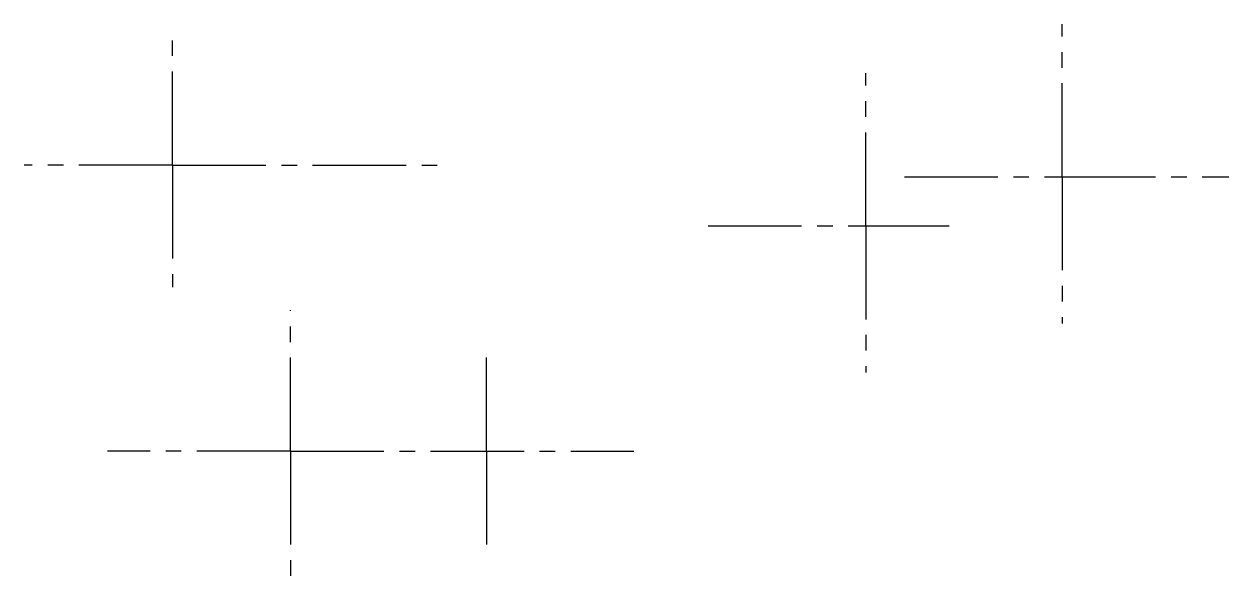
# Model space of a CAD drawing. Header units: millimetres. Extents: x 1725 to 1970, y 1494 to 1608.
import ezdxf

# ---------------------------------------------------------------- set-up
doc = ezdxf.new("R2010")
doc.units = ezdxf.units.MM
doc.linetypes.add('CENTER2', pattern=[28.575, 19.05, -3.175, 3.175, -3.175])
doc.layers.add('axis', color=3, linetype='CENTER2')

msp = doc.modelspace()

# ---------------------------------------------------------------- linework, layer by layer
at = {"layer": 'axis'}
for p, q in [((1936.2, 1576.69), (1936.2, 1607.8)), ((1754.88, 1579.08), (1754.88, 1605.42)), ((1896.2, 1566.69), (1896.2, 1597.8)), ((1754.88, 1579.08), (1724.65, 1579.08)), ((1754.88, 1579.08), (1811.49, 1579.08)), ((1754.88, 1579.08), (1754.88, 1554.23)), ((1904.05, 1576.69), (1936.2, 1576.69)), ((1936.2, 1576.69), (1970.2, 1576.69)), ((1936.2, 1576.69), (1936.2, 1546.8)), ((1864.05, 1566.69), (1896.2, 1566.69)), ((1896.2, 1566.69), (1913.2, 1566.69)), ((1896.2, 1566.69), (1896.2, 1536.8)), ((1778.92, 1520.79), (1778.92, 1549.49)), ((1818.92, 1520.79), (1818.92, 1540.47)), ((1778.92, 1520.79), (1741.67, 1520.79)), ((1778.92, 1520.79), (1848.92, 1520.79)), ((1778.92, 1520.79), (1778.92, 1493.53)), ((1818.92, 1520.79), (1818.92, 1498.87))]:
    msp.add_line(p, q, dxfattribs=at)

doc.saveas('drawing.dxf')
